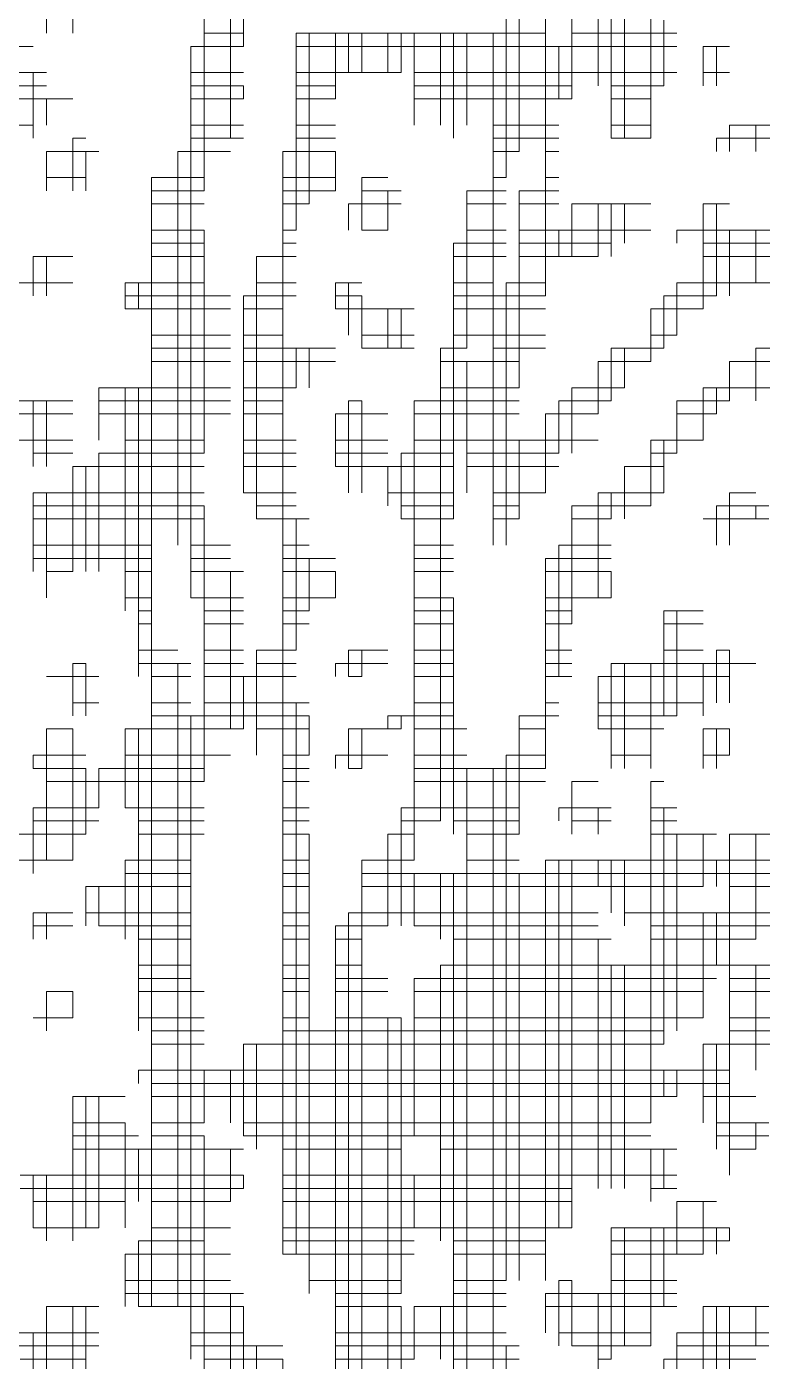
# Model space of a CAD drawing. Header units: millimetres. Extents: x 13268 to 164478, y 289082 to 363688.
# Drawn here: x 83671 to 84839, y 346912 to 349034 of the extents above; entities that cross this region are included whole.
import ezdxf

# ---------------------------------------------------------------- set-up
doc = ezdxf.new("R2010")
doc.units = ezdxf.units.MM

# ---------------------------------------------------------------- blocks, each defined once
blk = doc.blocks.new('A$C010A7659')
at = {"lineweight": 0}
for points in [[(2657.99, 1871.35), (2657.99, 1614.66)], [(2674.55, 1871.35), (2674.55, 1639.51)], [(2674.55, 1871.35), (2674.55, 1614.66)], [(2409.58, 1846.51), (2409.58, 1614.66)], [(2417.86, 1838.23), (2417.86, 1672.63)], [(2649.71, 1771.99), (2649.71, 1614.66)], [(2393.02, 1755.43), (2393.02, 1606.38)], [(2649.71, 1755.43), (2649.71, 1639.51)], [(2641.43, 1747.15), (2641.43, 1647.79)], [(2624.87, 1738.87), (2624.87, 1647.79)], [(2293.65, 1714.03), (2293.65, 1680.91)], [(2310.21, 1714.03), (2310.21, 1680.91)], [(2310.21, 1714.03), (2310.21, 1680.91)], [(2583.46, 1714.03), (2583.46, 1680.91)], [(2591.74, 1714.03), (2591.74, 1680.91)], [(2591.74, 1714.03), (2591.74, 1614.66)], [(2608.3, 1714.03), (2608.3, 1680.91)], [(2393.02, 1705.75), (2393.02, 1581.54)], [(2682.83, 1689.19), (2682.83, 1647.79)], [(2393.02, 1680.91), (2417.86, 1680.91)], [(2393.02, 1680.91), (2417.86, 1680.91)], [(2450.98, 1680.91), (2450.98, 1556.7)], [(2450.98, 1680.91), (2608.3, 1680.91)], [(2459.26, 1680.91), (2459.26, 1581.54)], [(2459.26, 1680.91), (2459.26, 1573.26)], [(2475.82, 1680.91), (2475.82, 1647.79)], [(2475.82, 1680.91), (2475.82, 1639.51)], [(2484.1, 1680.91), (2484.1, 1656.07)], [(2492.38, 1680.91), (2492.38, 1656.07)], [(2492.38, 1680.91), (2492.38, 1656.07)], [(2492.38, 1680.91), (2558.62, 1680.91)], [(2508.94, 1680.91), (2508.94, 1656.07)], [(2517.22, 1680.91), (2517.22, 1656.07)], [(2517.22, 1680.91), (2517.22, 1656.07)], [(2525.5, 1680.91), (2525.5, 1622.94)], [(2525.5, 1680.91), (2525.5, 1656.07)], [(2542.06, 1680.91), (2542.06, 1622.94)], [(2550.34, 1680.91), (2550.34, 1622.94)], [(2550.34, 1680.91), (2550.34, 1614.66)], [(2558.62, 1680.91), (2558.62, 1622.94)], [(2575.18, 1680.91), (2575.18, 1540.14)], [(2575.18, 1680.91), (2575.18, 1482.18)], [(2583.46, 1680.91), (2583.46, 1589.82)], [(2591.74, 1680.91), (2591.74, 1606.38)], [(2608.3, 1680.91), (2608.3, 1515.3)], [(2624.87, 1680.91), (2624.87, 1639.51)], [(2624.87, 1680.91), (2691.11, 1680.91)], [(2624.87, 1680.91), (2691.11, 1680.91)], [(2682.83, 1680.91), (2682.83, 1656.07)], [(2252.25, 1672.63), (2285.37, 1672.63)], [(2384.74, 1672.63), (2384.74, 1324.85)], [(2384.74, 1672.63), (2417.86, 1672.63)], [(2450.98, 1672.63), (2691.11, 1672.63)], [(2608.3, 1672.63), (2608.3, 1540.14)], [(2616.58, 1672.63), (2616.58, 1639.51)], [(2707.67, 1672.63), (2707.67, 1647.79)], [(2707.67, 1672.63), (2724.23, 1672.63)], [(2715.95, 1672.63), (2715.95, 1647.79)], [(2243.97, 1656.07), (2293.65, 1656.07)], [(2243.97, 1656.07), (2285.37, 1656.07)], [(2285.37, 1656.07), (2285.37, 1622.94)], [(2285.37, 1656.07), (2285.37, 1614.66)], [(2384.74, 1656.07), (2417.86, 1656.07)], [(2384.74, 1656.07), (2417.86, 1656.07)], [(2450.98, 1656.07), (2484.1, 1656.07)], [(2450.98, 1656.07), (2517.22, 1656.07)], [(2525.5, 1656.07), (2682.83, 1656.07)], [(2525.5, 1656.07), (2691.11, 1656.07)], [(2707.67, 1656.07), (2724.23, 1656.07)], [(2707.67, 1656.07), (2724.23, 1656.07)], [(2243.97, 1647.79), (2293.65, 1647.79)], [(2384.74, 1647.79), (2417.86, 1647.79)], [(2417.86, 1647.79), (2417.86, 1639.51)], [(2450.98, 1647.79), (2475.82, 1647.79)], [(2525.5, 1647.79), (2624.87, 1647.79)], [(2649.71, 1647.79), (2682.83, 1647.79)], [(2252.25, 1639.51), (2310.21, 1639.51)], [(2252.25, 1639.51), (2310.21, 1639.51)], [(2293.65, 1639.51), (2293.65, 1622.94)], [(2384.74, 1639.51), (2384.74, 1357.97)], [(2384.74, 1639.51), (2417.86, 1639.51)], [(2384.74, 1639.51), (2417.86, 1639.51)], [(2450.98, 1639.51), (2475.82, 1639.51)], [(2450.98, 1639.51), (2475.82, 1639.51)], [(2525.5, 1639.51), (2616.58, 1639.51)], [(2525.5, 1639.51), (2624.87, 1639.51)], [(2649.71, 1639.51), (2674.55, 1639.51)], [(2649.71, 1639.51), (2674.55, 1639.51)], [(2243.97, 1622.94), (2285.37, 1622.94)], [(2384.74, 1622.94), (2417.86, 1622.94)], [(2450.98, 1622.94), (2475.82, 1622.94)], [(2575.18, 1622.94), (2616.58, 1622.94)], [(2649.71, 1622.94), (2649.71, 1614.66)], [(2649.71, 1622.94), (2674.55, 1622.94)], [(2724.23, 1622.94), (2724.23, 1606.38)], [(2724.23, 1622.94), (2724.23, 1606.38)], [(2724.23, 1622.94), (2807.03, 1622.94)], [(2740.79, 1622.94), (2740.79, 1606.38)], [(2310.21, 1614.66), (2310.21, 1581.54)], [(2310.21, 1614.66), (2310.21, 1581.54)], [(2310.21, 1614.66), (2318.49, 1614.66)], [(2384.74, 1614.66), (2409.58, 1614.66)], [(2384.74, 1614.66), (2417.86, 1614.66)], [(2450.98, 1614.66), (2475.82, 1614.66)], [(2450.98, 1614.66), (2475.82, 1614.66)], [(2575.18, 1614.66), (2591.74, 1614.66)], [(2575.18, 1614.66), (2616.58, 1614.66)], [(2591.74, 1614.66), (2616.58, 1614.66)], [(2649.71, 1614.66), (2674.55, 1614.66)], [(2715.95, 1614.66), (2715.95, 1606.38)], [(2715.95, 1614.66), (2790.47, 1614.66)], [(2715.95, 1614.66), (2807.03, 1614.66)], [(2293.65, 1606.38), (2293.65, 1581.54)], [(2293.65, 1606.38), (2326.77, 1606.38)], [(2293.65, 1606.38), (2326.77, 1606.38)], [(2318.49, 1606.38), (2318.49, 1589.82)], [(2318.49, 1606.38), (2318.49, 1581.54)], [(2376.46, 1606.38), (2376.46, 1357.97)], [(2376.46, 1606.38), (2393.02, 1606.38)], [(2384.74, 1606.38), (2409.58, 1606.38)], [(2442.7, 1606.38), (2442.7, 1507.02)], [(2442.7, 1606.38), (2475.82, 1606.38)], [(2442.7, 1606.38), (2475.82, 1606.38)], [(2475.82, 1606.38), (2475.82, 1581.54)], [(2575.18, 1606.38), (2591.74, 1606.38)], [(2575.18, 1606.38), (2591.74, 1606.38)], [(2608.3, 1606.38), (2616.58, 1606.38)], [(2608.3, 1606.38), (2616.58, 1606.38)], [(2293.65, 1589.82), (2318.49, 1589.82)], [(2359.89, 1589.82), (2359.89, 1357.97)], [(2359.89, 1589.82), (2393.02, 1589.82)], [(2442.7, 1589.82), (2475.82, 1589.82)], [(2492.38, 1589.82), (2492.38, 1556.7)], [(2492.38, 1589.82), (2508.94, 1589.82)], [(2575.18, 1589.82), (2583.46, 1589.82)], [(2608.3, 1589.82), (2616.58, 1589.82)], [(2359.89, 1581.54), (2393.02, 1581.54)], [(2359.89, 1581.54), (2393.02, 1581.54)], [(2442.7, 1581.54), (2442.7, 1175.81)], [(2442.7, 1581.54), (2459.26, 1581.54)], [(2442.7, 1581.54), (2475.82, 1581.54)], [(2492.38, 1581.54), (2492.38, 1556.7)], [(2492.38, 1581.54), (2517.22, 1581.54)], [(2492.38, 1581.54), (2517.22, 1581.54)], [(2508.94, 1581.54), (2508.94, 1556.7)], [(2558.62, 1581.54), (2558.62, 1482.18)], [(2558.62, 1581.54), (2583.46, 1581.54)], [(2558.62, 1581.54), (2583.46, 1581.54)], [(2591.74, 1581.54), (2591.74, 1482.18)], [(2591.74, 1581.54), (2616.58, 1581.54)], [(2591.74, 1581.54), (2616.58, 1581.54)], [(2359.89, 1573.26), (2393.02, 1573.26)], [(2442.7, 1573.26), (2459.26, 1573.26)], [(2484.1, 1573.26), (2484.1, 1556.7)], [(2484.1, 1573.26), (2517.22, 1573.26)], [(2558.62, 1573.26), (2583.46, 1573.26)], [(2591.74, 1573.26), (2591.74, 1457.34)], [(2591.74, 1573.26), (2616.58, 1573.26)], [(2624.87, 1573.26), (2624.87, 1540.14)], [(2624.87, 1573.26), (2624.87, 1540.14)], [(2624.87, 1573.26), (2674.55, 1573.26)], [(2641.43, 1573.26), (2641.43, 1540.14)], [(2649.71, 1573.26), (2649.71, 1548.42)], [(2649.71, 1573.26), (2649.71, 1540.14)], [(2657.99, 1573.26), (2657.99, 1548.42)], [(2707.67, 1573.26), (2707.67, 1507.02)], [(2707.67, 1573.26), (2707.67, 1507.02)], [(2707.67, 1573.26), (2724.23, 1573.26)], [(2715.95, 1573.26), (2715.95, 1515.3)], [(2359.89, 1556.7), (2393.02, 1556.7)], [(2359.89, 1556.7), (2393.02, 1556.7)], [(2393.02, 1556.7), (2393.02, 1415.94)], [(2442.7, 1556.7), (2450.98, 1556.7)], [(2442.7, 1556.7), (2450.98, 1556.7)], [(2492.38, 1556.7), (2508.94, 1556.7)], [(2558.62, 1556.7), (2583.46, 1556.7)], [(2558.62, 1556.7), (2583.46, 1556.7)], [(2591.74, 1556.7), (2674.55, 1556.7)], [(2591.74, 1556.7), (2674.55, 1556.7)], [(2616.58, 1556.7), (2616.58, 1540.14)], [(2691.11, 1556.7), (2691.11, 1548.42)], [(2691.11, 1556.7), (2757.35, 1556.7)], [(2707.67, 1556.7), (2724.23, 1556.7)], [(2724.23, 1556.7), (2724.23, 1523.58)], [(2724.23, 1556.7), (2724.23, 1515.3)], [(2740.79, 1556.7), (2740.79, 1523.58)], [(2740.79, 1556.7), (2757.35, 1556.7)], [(2359.89, 1548.42), (2393.02, 1548.42)], [(2442.7, 1548.42), (2450.98, 1548.42)], [(2550.34, 1548.42), (2550.34, 1415.94)], [(2550.34, 1548.42), (2583.46, 1548.42)], [(2591.74, 1548.42), (2649.71, 1548.42)], [(2707.67, 1548.42), (2757.35, 1548.42)], [(2285.37, 1540.14), (2285.37, 1515.3)], [(2285.37, 1540.14), (2285.37, 1515.3)], [(2285.37, 1540.14), (2310.21, 1540.14)], [(2293.65, 1540.14), (2293.65, 1515.3)], [(2359.89, 1540.14), (2359.89, 1482.18)], [(2359.89, 1540.14), (2393.02, 1540.14)], [(2359.89, 1540.14), (2393.02, 1540.14)], [(2426.14, 1540.14), (2426.14, 1374.53)], [(2426.14, 1540.14), (2450.98, 1540.14)], [(2442.7, 1540.14), (2450.98, 1540.14)], [(2550.34, 1540.14), (2575.18, 1540.14)], [(2550.34, 1540.14), (2583.46, 1540.14)], [(2591.74, 1540.14), (2608.3, 1540.14)], [(2591.74, 1540.14), (2641.43, 1540.14)], [(2707.67, 1540.14), (2757.35, 1540.14)], [(2707.67, 1540.14), (2757.35, 1540.14)], [(2227.41, 1523.58), (2310.21, 1523.58)], [(2227.41, 1523.58), (2310.21, 1523.58)], [(2343.33, 1523.58), (2343.33, 1507.02)], [(2343.33, 1523.58), (2393.02, 1523.58)], [(2343.33, 1515.3), (2343.33, 1507.02)], [(2343.33, 1515.3), (2409.58, 1515.3)], [(2351.61, 1523.58), (2351.61, 1507.02)], [(2359.89, 1523.58), (2393.02, 1523.58)], [(2393.02, 1515.3), (2393.02, 1424.22)], [(2417.86, 1515.3), (2417.86, 1391.1)], [(2417.86, 1515.3), (2450.98, 1515.3)], [(2426.14, 1523.58), (2450.98, 1523.58)], [(2426.14, 1523.58), (2450.98, 1523.58)], [(2475.82, 1523.58), (2475.82, 1507.02)], [(2475.82, 1523.58), (2475.82, 1507.02)], [(2475.82, 1523.58), (2492.38, 1523.58)], [(2475.82, 1523.58), (2492.38, 1523.58)], [(2475.82, 1515.3), (2492.38, 1515.3)], [(2484.1, 1523.58), (2484.1, 1490.46)], [(2492.38, 1515.3), (2492.38, 1490.46)], [(2550.34, 1523.58), (2575.18, 1523.58)], [(2550.34, 1523.58), (2575.18, 1523.58)], [(2550.34, 1515.3), (2608.3, 1515.3)], [(2575.18, 1515.3), (2575.18, 1357.97)], [(2583.46, 1523.58), (2583.46, 1357.97)], [(2583.46, 1523.58), (2608.3, 1523.58)], [(2583.46, 1523.58), (2608.3, 1523.58)], [(2682.83, 1515.3), (2682.83, 1482.18)], [(2682.83, 1515.3), (2715.95, 1515.3)], [(2691.11, 1523.58), (2691.11, 1490.46)], [(2691.11, 1523.58), (2724.23, 1523.58)], [(2707.67, 1523.58), (2757.35, 1523.58)], [(2343.33, 1507.02), (2409.58, 1507.02)], [(2359.89, 1507.02), (2409.58, 1507.02)], [(2417.86, 1507.02), (2442.7, 1507.02)], [(2417.86, 1507.02), (2442.7, 1507.02)], [(2475.82, 1507.02), (2517.22, 1507.02)], [(2484.1, 1507.02), (2525.5, 1507.02)], [(2492.38, 1507.02), (2492.38, 1482.18)], [(2508.94, 1507.02), (2508.94, 1482.18)], [(2517.22, 1507.02), (2517.22, 1482.18)], [(2517.22, 1507.02), (2517.22, 1482.18)], [(2550.34, 1507.02), (2550.34, 1374.53)], [(2550.34, 1507.02), (2608.3, 1507.02)], [(2550.34, 1507.02), (2608.3, 1507.02)], [(2674.55, 1507.02), (2674.55, 1473.9)], [(2674.55, 1507.02), (2707.67, 1507.02)], [(2682.83, 1507.02), (2682.83, 1482.18)], [(2682.83, 1507.02), (2707.67, 1507.02)], [(2359.89, 1490.46), (2409.58, 1490.46)], [(2417.86, 1490.46), (2442.7, 1490.46)], [(2492.38, 1490.46), (2525.5, 1490.46)], [(2550.34, 1490.46), (2608.3, 1490.46)], [(2674.55, 1490.46), (2674.55, 1473.9)], [(2674.55, 1490.46), (2691.11, 1490.46)], [(2359.89, 1482.18), (2409.58, 1482.18)], [(2359.89, 1482.18), (2409.58, 1482.18)], [(2417.86, 1482.18), (2475.82, 1482.18)], [(2417.86, 1482.18), (2442.7, 1482.18)], [(2442.7, 1482.18), (2442.7, 1449.06)], [(2450.98, 1482.18), (2450.98, 1457.34)], [(2459.26, 1482.18), (2459.26, 1457.34)], [(2459.26, 1482.18), (2459.26, 1457.34)], [(2492.38, 1482.18), (2525.5, 1482.18)], [(2542.06, 1482.18), (2542.06, 1184.09)], [(2542.06, 1482.18), (2558.62, 1482.18)], [(2550.34, 1482.18), (2558.62, 1482.18)], [(2575.18, 1482.18), (2591.74, 1482.18)], [(2575.18, 1482.18), (2608.3, 1482.18)], [(2649.71, 1482.18), (2649.71, 1449.06)], [(2649.71, 1482.18), (2682.83, 1482.18)], [(2657.99, 1482.18), (2657.99, 1457.34)], [(2657.99, 1482.18), (2682.83, 1482.18)], [(2740.79, 1482.18), (2740.79, 1449.06)], [(2740.79, 1482.18), (2823.59, 1482.18)], [(2359.89, 1473.9), (2359.89, 952.24)], [(2359.89, 1473.9), (2409.58, 1473.9)], [(2359.89, 1473.9), (2409.58, 1473.9)], [(2417.86, 1473.9), (2475.82, 1473.9)], [(2417.86, 1473.9), (2475.82, 1473.9)], [(2542.06, 1473.9), (2591.74, 1473.9)], [(2542.06, 1473.9), (2591.74, 1473.9)], [(2558.62, 1473.9), (2558.62, 1391.1)], [(2575.18, 1473.9), (2575.18, 1382.82)], [(2641.43, 1473.9), (2641.43, 1440.78)], [(2641.43, 1473.9), (2674.55, 1473.9)], [(2649.71, 1473.9), (2649.71, 1449.06)], [(2649.71, 1473.9), (2674.55, 1473.9)], [(2724.23, 1473.9), (2724.23, 1449.06)], [(2724.23, 1473.9), (2724.23, 1449.06)], [(2724.23, 1473.9), (2947.8, 1473.9)], [(2724.23, 1473.9), (2873.28, 1473.9)], [(2326.77, 1457.34), (2326.77, 1424.22)], [(2326.77, 1457.34), (2409.58, 1457.34)], [(2343.33, 1457.34), (2343.33, 1316.57)], [(2343.33, 1457.34), (2343.33, 1424.22)], [(2351.61, 1457.34), (2351.61, 1275.17)], [(2417.86, 1457.34), (2450.98, 1457.34)], [(2542.06, 1457.34), (2591.74, 1457.34)], [(2624.87, 1457.34), (2624.87, 1424.22)], [(2624.87, 1457.34), (2657.99, 1457.34)], [(2707.67, 1457.34), (2707.67, 1424.22)], [(2707.67, 1457.34), (2956.08, 1457.34)], [(2715.95, 1457.34), (2715.95, 1440.78)], [(2252.25, 1449.06), (2310.21, 1449.06)], [(2277.09, 1449.06), (2310.21, 1449.06)], [(2285.37, 1449.06), (2285.37, 1407.66)], [(2285.37, 1449.06), (2285.37, 1407.66)], [(2293.65, 1449.06), (2293.65, 1407.66)], [(2326.77, 1449.06), (2409.58, 1449.06)], [(2326.77, 1449.06), (2409.58, 1449.06)], [(2417.86, 1449.06), (2442.7, 1449.06)], [(2417.86, 1449.06), (2442.7, 1449.06)], [(2484.1, 1449.06), (2484.1, 1391.1)], [(2484.1, 1449.06), (2492.38, 1449.06)], [(2492.38, 1449.06), (2492.38, 1391.1)], [(2525.5, 1449.06), (2525.5, 1175.81)], [(2525.5, 1449.06), (2591.74, 1449.06)], [(2525.5, 1449.06), (2591.74, 1449.06)], [(2616.58, 1449.06), (2616.58, 1415.94)], [(2616.58, 1449.06), (2649.71, 1449.06)], [(2624.87, 1449.06), (2624.87, 1415.94)], [(2624.87, 1449.06), (2649.71, 1449.06)], [(2691.11, 1449.06), (2691.11, 1415.94)], [(2691.11, 1449.06), (2724.23, 1449.06)], [(2707.67, 1449.06), (2707.67, 1424.22)], [(2707.67, 1449.06), (2724.23, 1449.06)], [(2219.13, 1440.78), (2310.21, 1440.78)], [(2326.77, 1440.78), (2409.58, 1440.78)], [(2417.86, 1440.78), (2442.7, 1440.78)], [(2475.82, 1440.78), (2475.82, 1407.66)], [(2475.82, 1440.78), (2508.94, 1440.78)], [(2492.38, 1440.78), (2492.38, 1391.1)], [(2525.5, 1440.78), (2591.74, 1440.78)], [(2608.3, 1440.78), (2608.3, 1407.66)], [(2608.3, 1440.78), (2641.43, 1440.78)], [(2691.11, 1440.78), (2715.95, 1440.78)], [(2243.97, 1424.22), (2310.21, 1424.22)], [(2243.97, 1424.22), (2310.21, 1424.22)], [(2343.33, 1424.22), (2393.02, 1424.22)], [(2343.33, 1424.22), (2393.02, 1424.22)], [(2417.86, 1424.22), (2450.98, 1424.22)], [(2417.86, 1424.22), (2442.7, 1424.22)], [(2442.7, 1424.22), (2442.7, 910.84)], [(2475.82, 1424.22), (2508.94, 1424.22)], [(2475.82, 1424.22), (2508.94, 1424.22)], [(2525.5, 1424.22), (2525.5, 1324.85)], [(2525.5, 1424.22), (2624.87, 1424.22)], [(2525.5, 1424.22), (2641.43, 1424.22)], [(2591.74, 1424.22), (2591.74, 1391.1)], [(2591.74, 1424.22), (2591.74, 1374.53)], [(2608.3, 1424.22), (2608.3, 1391.1)], [(2674.55, 1424.22), (2674.55, 1391.1)], [(2674.55, 1424.22), (2707.67, 1424.22)], [(2682.83, 1424.22), (2682.83, 1407.66)], [(2682.83, 1424.22), (2682.83, 1391.1)], [(2682.83, 1424.22), (2707.67, 1424.22)], [(2285.37, 1415.94), (2310.21, 1415.94)], [(2326.77, 1415.94), (2326.77, 1341.41)], [(2326.77, 1415.94), (2393.02, 1415.94)], [(2343.33, 1415.94), (2343.33, 1349.69)], [(2417.86, 1415.94), (2450.98, 1415.94)], [(2475.82, 1415.94), (2508.94, 1415.94)], [(2517.22, 1415.94), (2517.22, 1374.53)], [(2517.22, 1415.94), (2517.22, 1374.53)], [(2517.22, 1415.94), (2550.34, 1415.94)], [(2558.62, 1415.94), (2616.58, 1415.94)], [(2674.55, 1415.94), (2674.55, 1382.82)], [(2674.55, 1415.94), (2691.11, 1415.94)], [(2310.21, 1407.66), (2310.21, 1349.69)], [(2310.21, 1407.66), (2310.21, 1341.41)], [(2310.21, 1407.66), (2393.02, 1407.66)], [(2318.49, 1407.66), (2318.49, 1341.41)], [(2318.49, 1407.66), (2318.49, 1341.41)], [(2318.49, 1407.66), (2393.02, 1407.66)], [(2417.86, 1407.66), (2450.98, 1407.66)], [(2417.86, 1407.66), (2450.98, 1407.66)], [(2475.82, 1407.66), (2550.34, 1407.66)], [(2484.1, 1407.66), (2550.34, 1407.66)], [(2508.94, 1407.66), (2508.94, 1382.82)], [(2558.62, 1407.66), (2608.3, 1407.66)], [(2558.62, 1407.66), (2616.58, 1407.66)], [(2657.99, 1407.66), (2657.99, 1374.53)], [(2657.99, 1407.66), (2682.83, 1407.66)], [(2674.55, 1407.66), (2682.83, 1407.66)], [(2285.37, 1391.1), (2285.37, 1341.41)], [(2285.37, 1391.1), (2393.02, 1391.1)], [(2293.65, 1391.1), (2293.65, 1324.85)], [(2293.65, 1391.1), (2393.02, 1391.1)], [(2417.86, 1391.1), (2450.98, 1391.1)], [(2426.14, 1391.1), (2450.98, 1391.1)], [(2508.94, 1391.1), (2550.34, 1391.1)], [(2508.94, 1391.1), (2550.34, 1391.1)], [(2575.18, 1391.1), (2591.74, 1391.1)], [(2575.18, 1391.1), (2608.3, 1391.1)], [(2641.43, 1391.1), (2641.43, 1324.85)], [(2641.43, 1391.1), (2674.55, 1391.1)], [(2649.71, 1391.1), (2649.71, 1374.53)], [(2649.71, 1391.1), (2649.71, 1374.53)], [(2649.71, 1391.1), (2682.83, 1391.1)], [(2724.23, 1391.1), (2724.23, 1357.97)], [(2724.23, 1391.1), (2740.79, 1391.1)], [(2285.37, 1382.82), (2285.37, 1357.97)], [(2285.37, 1382.82), (2393.02, 1382.82)], [(2393.02, 1382.82), (2393.02, 1208.93)], [(2426.14, 1382.82), (2450.98, 1382.82)], [(2517.22, 1382.82), (2550.34, 1382.82)], [(2575.18, 1382.82), (2591.74, 1382.82)], [(2624.87, 1382.82), (2624.87, 1316.57)], [(2624.87, 1382.82), (2674.55, 1382.82)], [(2715.95, 1382.82), (2715.95, 1357.97)], [(2715.95, 1382.82), (2749.07, 1382.82)], [(2724.23, 1382.82), (2724.23, 1357.97)], [(2740.79, 1382.82), (2740.79, 1374.53)], [(2285.37, 1374.53), (2393.02, 1374.53)], [(2285.37, 1374.53), (2393.02, 1374.53)], [(2426.14, 1374.53), (2450.98, 1374.53)], [(2442.7, 1374.53), (2459.26, 1374.53)], [(2450.98, 1374.53), (2450.98, 1291.73)], [(2517.22, 1374.53), (2550.34, 1374.53)], [(2525.5, 1374.53), (2550.34, 1374.53)], [(2575.18, 1374.53), (2591.74, 1374.53)], [(2575.18, 1374.53), (2591.74, 1374.53)], [(2624.87, 1374.53), (2624.87, 1308.29)], [(2624.87, 1374.53), (2649.71, 1374.53)], [(2624.87, 1374.53), (2649.71, 1374.53)], [(2707.67, 1374.53), (2749.07, 1374.53)], [(2715.95, 1374.53), (2740.79, 1374.53)], [(2285.37, 1357.97), (2359.89, 1357.97)], [(2384.74, 1357.97), (2409.58, 1357.97)], [(2393.02, 1357.97), (2393.02, 1217.21)], [(2442.7, 1357.97), (2459.26, 1357.97)], [(2525.5, 1357.97), (2550.34, 1357.97)], [(2616.58, 1357.97), (2616.58, 1275.17)], [(2616.58, 1357.97), (2649.71, 1357.97)], [(2285.37, 1349.69), (2310.21, 1349.69)], [(2285.37, 1349.69), (2359.89, 1349.69)], [(2318.49, 1349.69), (2343.33, 1349.69)], [(2343.33, 1349.69), (2359.89, 1349.69)], [(2384.74, 1349.69), (2409.58, 1349.69)], [(2384.74, 1349.69), (2409.58, 1349.69)], [(2442.7, 1349.69), (2475.82, 1349.69)], [(2442.7, 1349.69), (2459.26, 1349.69)], [(2459.26, 1349.69), (2459.26, 1316.57)], [(2459.26, 1349.69), (2459.26, 1316.57)], [(2525.5, 1349.69), (2550.34, 1349.69)], [(2525.5, 1349.69), (2550.34, 1349.69)], [(2608.3, 1349.69), (2608.3, 1242.05)], [(2608.3, 1349.69), (2649.71, 1349.69)], [(2616.58, 1349.69), (2649.71, 1349.69)], [(2293.65, 1341.41), (2310.21, 1341.41)], [(2343.33, 1341.41), (2359.89, 1341.41)], [(2384.74, 1341.41), (2417.86, 1341.41)], [(2409.58, 1341.41), (2409.58, 1242.05)], [(2442.7, 1341.41), (2475.82, 1341.41)], [(2475.82, 1341.41), (2475.82, 1324.85)], [(2525.5, 1341.41), (2550.34, 1341.41)], [(2608.3, 1341.41), (2649.71, 1341.41)], [(2649.71, 1341.41), (2649.71, 1324.85)], [(2343.33, 1324.85), (2359.89, 1324.85)], [(2343.33, 1324.85), (2359.89, 1324.85)], [(2384.74, 1324.85), (2417.86, 1324.85)], [(2393.02, 1324.85), (2417.86, 1324.85)], [(2442.7, 1324.85), (2475.82, 1324.85)], [(2442.7, 1324.85), (2475.82, 1324.85)], [(2525.5, 1324.85), (2550.34, 1324.85)], [(2525.5, 1324.85), (2550.34, 1324.85)], [(2550.34, 1324.85), (2550.34, 1192.37)], [(2608.3, 1324.85), (2641.43, 1324.85)], [(2608.3, 1324.85), (2649.71, 1324.85)], [(2351.61, 1316.57), (2359.89, 1316.57)], [(2351.61, 1316.57), (2359.89, 1316.57)], [(2393.02, 1316.57), (2417.86, 1316.57)], [(2393.02, 1316.57), (2417.86, 1316.57)], [(2442.7, 1316.57), (2459.26, 1316.57)], [(2442.7, 1316.57), (2459.26, 1316.57)], [(2525.5, 1316.57), (2550.34, 1316.57)], [(2525.5, 1316.57), (2550.34, 1316.57)], [(2608.3, 1316.57), (2624.87, 1316.57)], [(2608.3, 1316.57), (2624.87, 1316.57)], [(2682.83, 1316.57), (2682.83, 1250.33)], [(2682.83, 1316.57), (2707.67, 1316.57)], [(2691.11, 1316.57), (2691.11, 1250.33)], [(2351.61, 1308.29), (2359.89, 1308.29)], [(2393.02, 1308.29), (2417.86, 1308.29)], [(2442.7, 1308.29), (2459.26, 1308.29)], [(2525.5, 1308.29), (2550.34, 1308.29)], [(2608.3, 1308.29), (2624.87, 1308.29)], [(2682.83, 1308.29), (2682.83, 1250.33)], [(2682.83, 1308.29), (2707.67, 1308.29)], [(2351.61, 1291.73), (2376.46, 1291.73)], [(2351.61, 1291.73), (2376.46, 1291.73)], [(2359.89, 1291.73), (2359.89, 877.72)], [(2393.02, 1291.73), (2417.86, 1291.73)], [(2393.02, 1291.73), (2417.86, 1291.73)], [(2426.14, 1291.73), (2426.14, 1225.49)], [(2426.14, 1291.73), (2450.98, 1291.73)], [(2442.7, 1291.73), (2450.98, 1291.73)], [(2484.1, 1291.73), (2484.1, 1275.17)], [(2484.1, 1291.73), (2508.94, 1291.73)], [(2492.38, 1291.73), (2492.38, 1275.17)], [(2492.38, 1291.73), (2492.38, 1275.17)], [(2525.5, 1291.73), (2550.34, 1291.73)], [(2525.5, 1291.73), (2550.34, 1291.73)], [(2608.3, 1291.73), (2624.87, 1291.73)], [(2608.3, 1291.73), (2624.87, 1291.73)], [(2682.83, 1291.73), (2707.67, 1291.73)], [(2682.83, 1291.73), (2707.67, 1291.73)], [(2715.95, 1291.73), (2715.95, 1258.61)], [(2715.95, 1291.73), (2724.23, 1291.73)], [(2724.23, 1291.73), (2724.23, 1258.61)], [(2310.21, 1283.45), (2310.21, 1250.33)], [(2310.21, 1283.45), (2310.21, 1250.33)], [(2310.21, 1283.45), (2318.49, 1283.45)], [(2318.49, 1283.45), (2318.49, 1250.33)], [(2351.61, 1283.45), (2384.74, 1283.45)], [(2376.46, 1283.45), (2376.46, 877.72)], [(2393.02, 1283.45), (2417.86, 1283.45)], [(2426.14, 1283.45), (2450.98, 1283.45)], [(2475.82, 1283.45), (2475.82, 1275.17)], [(2475.82, 1283.45), (2508.94, 1283.45)], [(2525.5, 1283.45), (2550.34, 1283.45)], [(2608.3, 1283.45), (2608.3, 1217.21)], [(2608.3, 1283.45), (2624.87, 1283.45)], [(2649.71, 1283.45), (2649.71, 1217.21)], [(2649.71, 1283.45), (2649.71, 1225.49)], [(2649.71, 1283.45), (2740.79, 1283.45)], [(2657.99, 1283.45), (2657.99, 1217.21)], [(2674.55, 1283.45), (2674.55, 1242.05)], [(2674.55, 1283.45), (2674.55, 1217.21)], [(2707.67, 1283.45), (2707.67, 1258.61)], [(2707.67, 1283.45), (2707.67, 1250.33)], [(2724.23, 1283.45), (2724.23, 1275.17)], [(2293.65, 1275.17), (2326.77, 1275.17)], [(2310.21, 1275.17), (2326.77, 1275.17)], [(2318.49, 1275.17), (2318.49, 1250.33)], [(2359.89, 1275.17), (2384.74, 1275.17)], [(2359.89, 1275.17), (2384.74, 1275.17)], [(2393.02, 1275.17), (2450.98, 1275.17)], [(2393.02, 1275.17), (2417.86, 1275.17)], [(2417.86, 1275.17), (2417.86, 1242.05)], [(2417.86, 1275.17), (2417.86, 1250.33)], [(2417.86, 1275.17), (2450.98, 1275.17)], [(2484.1, 1275.17), (2492.38, 1275.17)], [(2525.5, 1275.17), (2550.34, 1275.17)], [(2525.5, 1275.17), (2550.34, 1275.17)], [(2608.3, 1275.17), (2616.58, 1275.17)], [(2608.3, 1275.17), (2624.87, 1275.17)], [(2641.43, 1275.17), (2641.43, 1242.05)], [(2641.43, 1275.17), (2724.23, 1275.17)], [(2649.71, 1275.17), (2724.23, 1275.17)], [(2310.21, 1258.61), (2326.77, 1258.61)], [(2359.89, 1258.61), (2384.74, 1258.61)], [(2393.02, 1258.61), (2459.26, 1258.61)], [(2450.98, 1258.61), (2450.98, 910.84)], [(2525.5, 1258.61), (2525.5, 1242.05)], [(2525.5, 1258.61), (2550.34, 1258.61)], [(2608.3, 1258.61), (2616.58, 1258.61)], [(2641.43, 1258.61), (2707.67, 1258.61)], [(2359.89, 1250.33), (2384.74, 1250.33)], [(2359.89, 1250.33), (2384.74, 1250.33)], [(2384.74, 1250.33), (2384.74, 1175.81)], [(2384.74, 1250.33), (2417.86, 1250.33)], [(2393.02, 1250.33), (2417.86, 1250.33)], [(2417.86, 1250.33), (2459.26, 1250.33)], [(2417.86, 1250.33), (2459.26, 1250.33)], [(2459.26, 1250.33), (2459.26, 1225.49)], [(2508.94, 1250.33), (2508.94, 1242.05)], [(2508.94, 1250.33), (2550.34, 1250.33)], [(2517.22, 1250.33), (2517.22, 1242.05)], [(2517.22, 1250.33), (2517.22, 1242.05)], [(2517.22, 1250.33), (2550.34, 1250.33)], [(2591.74, 1250.33), (2591.74, 1192.37)], [(2591.74, 1250.33), (2591.74, 1175.81)], [(2591.74, 1250.33), (2616.58, 1250.33)], [(2591.74, 1250.33), (2616.58, 1250.33)], [(2641.43, 1250.33), (2682.83, 1250.33)], [(2641.43, 1250.33), (2691.11, 1250.33)], [(2293.65, 1242.05), (2293.65, 1159.25)], [(2293.65, 1242.05), (2310.21, 1242.05)], [(2310.21, 1242.05), (2310.21, 1159.25)], [(2343.33, 1242.05), (2343.33, 1192.37)], [(2343.33, 1242.05), (2409.58, 1242.05)], [(2351.61, 1242.05), (2351.61, 1051.6)], [(2351.61, 1242.05), (2384.74, 1242.05)], [(2384.74, 1242.05), (2384.74, 877.72)], [(2384.74, 1242.05), (2417.86, 1242.05)], [(2426.14, 1242.05), (2459.26, 1242.05)], [(2426.14, 1242.05), (2459.26, 1242.05)], [(2484.1, 1242.05), (2484.1, 1217.21)], [(2484.1, 1242.05), (2508.94, 1242.05)], [(2492.38, 1242.05), (2492.38, 1217.21)], [(2492.38, 1242.05), (2492.38, 1217.21)], [(2508.94, 1242.05), (2517.22, 1242.05)], [(2525.5, 1242.05), (2558.62, 1242.05)], [(2525.5, 1242.05), (2550.34, 1242.05)], [(2550.34, 1242.05), (2550.34, 1175.81)], [(2591.74, 1242.05), (2608.3, 1242.05)], [(2591.74, 1242.05), (2608.3, 1242.05)], [(2641.43, 1242.05), (2682.83, 1242.05)], [(2649.71, 1242.05), (2674.55, 1242.05)], [(2707.67, 1242.05), (2707.67, 1217.21)], [(2707.67, 1242.05), (2707.67, 1217.21)], [(2707.67, 1242.05), (2724.23, 1242.05)], [(2715.95, 1242.05), (2715.95, 1217.21)], [(2715.95, 1242.05), (2724.23, 1242.05)], [(2724.23, 1242.05), (2724.23, 1225.49)], [(2285.37, 1225.49), (2285.37, 1217.21)], [(2285.37, 1225.49), (2318.49, 1225.49)], [(2310.21, 1225.49), (2310.21, 1175.81)], [(2343.33, 1225.49), (2343.33, 1192.37)], [(2343.33, 1225.49), (2409.58, 1225.49)], [(2442.7, 1225.49), (2459.26, 1225.49)], [(2475.82, 1225.49), (2475.82, 1217.21)], [(2475.82, 1225.49), (2508.94, 1225.49)], [(2525.5, 1225.49), (2558.62, 1225.49)], [(2583.46, 1225.49), (2583.46, 894.28)], [(2583.46, 1225.49), (2608.3, 1225.49)], [(2649.71, 1225.49), (2674.55, 1225.49)], [(2707.67, 1225.49), (2724.23, 1225.49)], [(2285.37, 1217.21), (2318.49, 1217.21)], [(2293.65, 1217.21), (2318.49, 1217.21)], [(2318.49, 1217.21), (2318.49, 1175.81)], [(2326.77, 1217.21), (2326.77, 1192.37)], [(2326.77, 1217.21), (2393.02, 1217.21)], [(2326.77, 1217.21), (2393.02, 1217.21)], [(2442.7, 1217.21), (2459.26, 1217.21)], [(2442.7, 1217.21), (2459.26, 1217.21)], [(2484.1, 1217.21), (2492.38, 1217.21)], [(2525.5, 1217.21), (2525.5, 1159.25)], [(2525.5, 1217.21), (2608.3, 1217.21)], [(2525.5, 1217.21), (2608.3, 1217.21)], [(2558.62, 1217.21), (2558.62, 828.03)], [(2575.18, 1217.21), (2575.18, 886)], [(2575.18, 1217.21), (2575.18, 828.03)], [(2293.65, 1208.93), (2393.02, 1208.93)], [(2318.49, 1208.93), (2318.49, 1175.81)], [(2442.7, 1208.93), (2459.26, 1208.93)], [(2525.5, 1208.93), (2608.3, 1208.93)], [(2624.87, 1208.93), (2624.87, 1175.81)], [(2624.87, 1208.93), (2624.87, 1175.81)], [(2624.87, 1208.93), (2641.43, 1208.93)], [(2674.55, 1208.93), (2674.55, 993.64)], [(2674.55, 1208.93), (2682.83, 1208.93)], [(2285.37, 1192.37), (2285.37, 1150.97)], [(2285.37, 1192.37), (2326.77, 1192.37)], [(2293.65, 1192.37), (2326.77, 1192.37)], [(2343.33, 1192.37), (2393.02, 1192.37)], [(2351.61, 1192.37), (2393.02, 1192.37)], [(2442.7, 1192.37), (2459.26, 1192.37)], [(2442.7, 1192.37), (2459.26, 1192.37)], [(2517.22, 1192.37), (2517.22, 1117.84)], [(2517.22, 1192.37), (2550.34, 1192.37)], [(2517.22, 1192.37), (2591.74, 1192.37)], [(2550.34, 1192.37), (2591.74, 1192.37)], [(2616.58, 1192.37), (2616.58, 1184.09)], [(2616.58, 1192.37), (2649.71, 1192.37)], [(2616.58, 1192.37), (2649.71, 1192.37)], [(2641.43, 1192.37), (2641.43, 1175.81)], [(2674.55, 1192.37), (2674.55, 1175.81)], [(2674.55, 1192.37), (2691.11, 1192.37)], [(2674.55, 1192.37), (2691.11, 1192.37)], [(2682.83, 1192.37), (2682.83, 1051.6)], [(2682.83, 1192.37), (2682.83, 1043.32)], [(2285.37, 1184.09), (2285.37, 1150.97)], [(2285.37, 1184.09), (2326.77, 1184.09)], [(2351.61, 1184.09), (2393.02, 1184.09)], [(2442.7, 1184.09), (2459.26, 1184.09)], [(2517.22, 1184.09), (2517.22, 1117.84)], [(2517.22, 1184.09), (2542.06, 1184.09)], [(2550.34, 1184.09), (2591.74, 1184.09)], [(2624.87, 1184.09), (2649.71, 1184.09)], [(2674.55, 1184.09), (2691.11, 1184.09)], [(2243.97, 1175.81), (2310.21, 1175.81)], [(2252.25, 1175.81), (2318.49, 1175.81)], [(2351.61, 1175.81), (2384.74, 1175.81)], [(2351.61, 1175.81), (2393.02, 1175.81)], [(2442.7, 1175.81), (2459.26, 1175.81)], [(2442.7, 1175.81), (2459.26, 1175.81)], [(2459.26, 1175.81), (2459.26, 894.28)], [(2508.94, 1175.81), (2508.94, 1117.84)], [(2508.94, 1175.81), (2525.5, 1175.81)], [(2517.22, 1175.81), (2525.5, 1175.81)], [(2558.62, 1175.81), (2591.74, 1175.81)], [(2558.62, 1175.81), (2591.74, 1175.81)], [(2674.55, 1175.81), (2715.95, 1175.81)], [(2674.55, 1175.81), (2707.67, 1175.81)], [(2691.11, 1175.81), (2691.11, 1051.6)], [(2707.67, 1175.81), (2707.67, 1142.69)], [(2707.67, 1175.81), (2707.67, 1142.69)], [(2724.23, 1175.81), (2724.23, 1093)], [(2724.23, 1175.81), (2840.15, 1175.81)], [(2740.79, 1175.81), (2740.79, 1109.56)], [(2227.41, 1159.25), (2310.21, 1159.25)], [(2285.37, 1159.25), (2293.65, 1159.25)], [(2343.33, 1159.25), (2343.33, 1109.56)], [(2343.33, 1159.25), (2384.74, 1159.25)], [(2351.61, 1159.25), (2384.74, 1159.25)], [(2442.7, 1159.25), (2459.26, 1159.25)], [(2442.7, 1159.25), (2459.26, 1159.25)], [(2492.38, 1159.25), (2492.38, 1109.56)], [(2492.38, 1159.25), (2525.5, 1159.25)], [(2508.94, 1159.25), (2525.5, 1159.25)], [(2558.62, 1159.25), (2591.74, 1159.25)], [(2558.62, 1159.25), (2591.74, 1159.25)], [(2608.3, 1159.25), (2608.3, 919.12)], [(2608.3, 1159.25), (2848.43, 1159.25)], [(2616.58, 1159.25), (2616.58, 927.4)], [(2624.87, 1159.25), (2624.87, 960.52)], [(2624.87, 1159.25), (2624.87, 927.4)], [(2624.87, 1159.25), (2641.43, 1159.25)], [(2641.43, 1159.25), (2641.43, 1142.69)], [(2649.71, 1159.25), (2649.71, 1126.13)], [(2649.71, 1159.25), (2649.71, 1142.69)], [(2649.71, 1159.25), (2840.15, 1159.25)], [(2657.99, 1159.25), (2657.99, 1117.84)], [(2674.55, 1159.25), (2674.55, 993.64)], [(2715.95, 1159.25), (2715.95, 1142.69)], [(2724.23, 1159.25), (2724.23, 1093)], [(2343.33, 1150.97), (2343.33, 1109.56)], [(2343.33, 1150.97), (2384.74, 1150.97)], [(2442.7, 1150.97), (2459.26, 1150.97)], [(2492.38, 1150.97), (2848.43, 1150.97)], [(2525.5, 1150.97), (2525.5, 1117.84)], [(2525.5, 1150.97), (2525.5, 1117.84)], [(2542.06, 1150.97), (2542.06, 1109.56)], [(2550.34, 1150.97), (2550.34, 828.03)], [(2550.34, 1150.97), (2550.34, 910.84)], [(2591.74, 1150.97), (2591.74, 894.28)], [(2591.74, 1150.97), (2591.74, 894.28)], [(2608.3, 1150.97), (2608.3, 894.28)], [(2318.49, 1142.69), (2318.49, 1117.84)], [(2318.49, 1142.69), (2384.74, 1142.69)], [(2326.77, 1142.69), (2326.77, 1117.84)], [(2326.77, 1142.69), (2384.74, 1142.69)], [(2442.7, 1142.69), (2459.26, 1142.69)], [(2442.7, 1142.69), (2459.26, 1142.69)], [(2492.38, 1142.69), (2492.38, 811.47)], [(2492.38, 1142.69), (2641.43, 1142.69)], [(2492.38, 1142.69), (2707.67, 1142.69)], [(2649.71, 1142.69), (2707.67, 1142.69)], [(2724.23, 1142.69), (2790.47, 1142.69)], [(2724.23, 1142.69), (2848.43, 1142.69)], [(2285.37, 1126.13), (2285.37, 1109.56)], [(2285.37, 1126.13), (2285.37, 1109.56)], [(2285.37, 1126.13), (2310.21, 1126.13)], [(2293.65, 1126.13), (2293.65, 1109.56)], [(2318.49, 1126.13), (2384.74, 1126.13)], [(2442.7, 1126.13), (2459.26, 1126.13)], [(2484.1, 1126.13), (2484.1, 819.75)], [(2484.1, 1126.13), (2641.43, 1126.13)], [(2657.99, 1126.13), (2807.03, 1126.13)], [(2707.67, 1126.13), (2707.67, 1076.44)], [(2707.67, 1126.13), (2707.67, 1059.88)], [(2715.95, 1126.13), (2715.95, 1093)], [(2285.37, 1117.84), (2310.21, 1117.84)], [(2285.37, 1117.84), (2310.21, 1117.84)], [(2326.77, 1117.84), (2384.74, 1117.84)], [(2343.33, 1117.84), (2384.74, 1117.84)], [(2442.7, 1117.84), (2459.26, 1117.84)], [(2442.7, 1117.84), (2459.26, 1117.84)], [(2475.82, 1117.84), (2475.82, 828.03)], [(2475.82, 1117.84), (2508.94, 1117.84)], [(2484.1, 1117.84), (2508.94, 1117.84)], [(2525.5, 1117.84), (2641.43, 1117.84)], [(2542.06, 1117.84), (2641.43, 1117.84)], [(2674.55, 1117.84), (2749.07, 1117.84)], [(2674.55, 1117.84), (2807.03, 1117.84)], [(2351.61, 1109.56), (2384.74, 1109.56)], [(2442.7, 1109.56), (2459.26, 1109.56)], [(2475.82, 1109.56), (2492.38, 1109.56)], [(2550.34, 1109.56), (2649.71, 1109.56)], [(2641.43, 1109.56), (2641.43, 952.24)], [(2674.55, 1109.56), (2740.79, 1109.56)], [(2351.61, 1093), (2384.74, 1093)], [(2351.61, 1093), (2384.74, 1093)], [(2442.7, 1093), (2442.7, 960.52)], [(2442.7, 1093), (2459.26, 1093)], [(2442.7, 1093), (2459.26, 1093)], [(2475.82, 1093), (2475.82, 852.87)], [(2475.82, 1093), (2492.38, 1093)], [(2475.82, 1093), (2492.38, 1093)], [(2542.06, 1093), (2542.06, 919.12)], [(2542.06, 1093), (2715.95, 1093)], [(2550.34, 1093), (2649.71, 1093)], [(2649.71, 1093), (2649.71, 952.24)], [(2649.71, 1093), (2649.71, 952.24)], [(2657.99, 1093), (2657.99, 952.24)], [(2674.55, 1093), (2724.23, 1093)], [(2724.23, 1093), (2724.23, 1026.76)], [(2724.23, 1093), (2757.35, 1093)], [(2740.79, 1093), (2740.79, 1026.76)], [(2351.61, 1084.72), (2384.74, 1084.72)], [(2351.61, 1084.72), (2384.74, 1084.72)], [(2442.7, 1084.72), (2459.26, 1084.72)], [(2442.7, 1084.72), (2459.26, 1084.72)], [(2475.82, 1084.72), (2508.94, 1084.72)], [(2475.82, 1084.72), (2492.38, 1084.72)], [(2492.38, 1084.72), (2492.38, 794.91)], [(2525.5, 1084.72), (2525.5, 985.36)], [(2525.5, 1084.72), (2715.95, 1084.72)], [(2525.5, 1084.72), (2715.95, 1084.72)], [(2724.23, 1084.72), (2782.19, 1084.72)], [(2724.23, 1084.72), (2782.19, 1084.72)], [(2293.65, 1076.44), (2293.65, 1051.6)], [(2293.65, 1076.44), (2310.21, 1076.44)], [(2310.21, 1076.44), (2310.21, 1059.88)], [(2351.61, 1076.44), (2393.02, 1076.44)], [(2384.74, 1076.44), (2384.74, 844.59)], [(2442.7, 1076.44), (2459.26, 1076.44)], [(2475.82, 1076.44), (2508.94, 1076.44)], [(2525.5, 1076.44), (2707.67, 1076.44)], [(2724.23, 1076.44), (2782.19, 1076.44)], [(2285.37, 1059.88), (2310.21, 1059.88)], [(2293.65, 1059.88), (2310.21, 1059.88)], [(2351.61, 1059.88), (2393.02, 1059.88)], [(2351.61, 1059.88), (2393.02, 1059.88)], [(2442.7, 1059.88), (2459.26, 1059.88)], [(2442.7, 1059.88), (2459.26, 1059.88)], [(2475.82, 1059.88), (2517.22, 1059.88)], [(2475.82, 1059.88), (2517.22, 1059.88)], [(2508.94, 1059.88), (2508.94, 778.35)], [(2517.22, 1059.88), (2517.22, 886)], [(2525.5, 1059.88), (2707.67, 1059.88)], [(2525.5, 1059.88), (2707.67, 1059.88)], [(2724.23, 1059.88), (2724.23, 960.52)], [(2724.23, 1059.88), (2782.19, 1059.88)], [(2724.23, 1059.88), (2782.19, 1059.88)], [(2359.89, 1051.6), (2393.02, 1051.6)], [(2442.7, 1051.6), (2682.83, 1051.6)], [(2459.26, 1051.6), (2459.26, 886)], [(2517.22, 1051.6), (2517.22, 985.36)], [(2525.5, 1051.6), (2525.5, 985.36)], [(2724.23, 1051.6), (2782.19, 1051.6)], [(2359.89, 1043.32), (2393.02, 1043.32)], [(2359.89, 1043.32), (2393.02, 1043.32)], [(2417.86, 1043.32), (2417.86, 985.36)], [(2417.86, 1043.32), (2682.83, 1043.32)], [(2426.14, 1043.32), (2426.14, 977.08)], [(2426.14, 1043.32), (2682.83, 1043.32)], [(2707.67, 1043.32), (2707.67, 993.64)], [(2707.67, 1043.32), (2782.19, 1043.32)], [(2715.95, 1043.32), (2715.95, 977.08)], [(2724.23, 1043.32), (2782.19, 1043.32)], [(2351.61, 1026.76), (2351.61, 1018.48)], [(2351.61, 1026.76), (2724.23, 1026.76)], [(2359.89, 1026.76), (2682.83, 1026.76)], [(2393.02, 1026.76), (2393.02, 993.64)], [(2393.02, 1026.76), (2393.02, 993.64)], [(2409.58, 1026.76), (2409.58, 993.64)], [(2417.86, 1026.76), (2417.86, 993.64)], [(2682.83, 1026.76), (2682.83, 1010.2)], [(2682.83, 1026.76), (2682.83, 1010.2)], [(2691.11, 1026.76), (2691.11, 1010.2)], [(2707.67, 1026.76), (2707.67, 1010.2)], [(2707.67, 1026.76), (2724.23, 1026.76)], [(2310.21, 1010.2), (2310.21, 919.12)], [(2310.21, 1010.2), (2343.33, 1010.2)], [(2318.49, 1010.2), (2318.49, 927.4)], [(2318.49, 1010.2), (2318.49, 927.4)], [(2326.77, 1010.2), (2326.77, 927.4)], [(2359.89, 1018.48), (2724.23, 1018.48)], [(2359.89, 1010.2), (2682.83, 1010.2)], [(2359.89, 1010.2), (2691.11, 1010.2)], [(2707.67, 1010.2), (2740.79, 1010.2)], [(2707.67, 1010.2), (2724.23, 1010.2)], [(2724.23, 1010.2), (2724.23, 960.52)], [(2310.21, 993.64), (2343.33, 993.64)], [(2343.33, 993.64), (2343.33, 927.4)], [(2359.89, 993.64), (2393.02, 993.64)], [(2417.86, 993.64), (2674.55, 993.64)], [(2715.95, 993.64), (2749.07, 993.64)], [(2740.79, 993.64), (2740.79, 977.08)], [(2310.21, 985.36), (2351.61, 985.36)], [(2310.21, 985.36), (2343.33, 985.36)], [(2343.33, 985.36), (2343.33, 943.96)], [(2359.89, 985.36), (2393.02, 985.36)], [(2359.89, 985.36), (2393.02, 985.36)], [(2393.02, 985.36), (2393.02, 728.67)], [(2417.86, 985.36), (2525.5, 985.36)], [(2426.14, 985.36), (2517.22, 985.36)], [(2525.5, 985.36), (2674.55, 985.36)], [(2542.06, 985.36), (2674.55, 985.36)], [(2715.95, 985.36), (2749.07, 985.36)], [(2715.95, 985.36), (2749.07, 985.36)], [(2310.21, 977.08), (2417.86, 977.08)], [(2351.61, 977.08), (2351.61, 943.96)], [(2393.02, 977.08), (2393.02, 927.4)], [(2409.58, 977.08), (2409.58, 943.96)], [(2442.7, 977.08), (2517.22, 977.08)], [(2542.06, 977.08), (2691.11, 977.08)], [(2674.55, 977.08), (2674.55, 943.96)], [(2674.55, 977.08), (2674.55, 952.24)], [(2682.83, 977.08), (2682.83, 952.24)], [(2682.83, 977.08), (2682.83, 952.24)], [(2724.23, 977.08), (2740.79, 977.08)], [(2277.09, 960.52), (2417.86, 960.52)], [(2285.37, 960.52), (2285.37, 927.4)], [(2285.37, 960.52), (2285.37, 927.4)], [(2285.37, 960.52), (2310.21, 960.52)], [(2293.65, 960.52), (2293.65, 919.12)], [(2310.21, 960.52), (2310.21, 919.12)], [(2310.21, 960.52), (2417.86, 960.52)], [(2417.86, 960.52), (2417.86, 952.24)], [(2442.7, 960.52), (2525.5, 960.52)], [(2442.7, 960.52), (2525.5, 960.52)], [(2517.22, 960.52), (2517.22, 894.28)], [(2525.5, 960.52), (2525.5, 927.4)], [(2525.5, 960.52), (2624.87, 960.52)], [(2525.5, 960.52), (2691.11, 960.52)], [(2641.43, 960.52), (2691.11, 960.52)], [(2277.09, 952.24), (2359.89, 952.24)], [(2277.09, 952.24), (2417.86, 952.24)], [(2359.89, 952.24), (2417.86, 952.24)], [(2442.7, 952.24), (2624.87, 952.24)], [(2442.7, 952.24), (2624.87, 952.24)], [(2525.5, 952.24), (2525.5, 927.4)], [(2674.55, 952.24), (2682.83, 952.24)], [(2674.55, 952.24), (2691.11, 952.24)], [(2285.37, 943.96), (2343.33, 943.96)], [(2359.89, 943.96), (2409.58, 943.96)], [(2442.7, 943.96), (2442.7, 910.84)], [(2442.7, 943.96), (2624.87, 943.96)], [(2691.11, 943.96), (2691.11, 910.84)], [(2691.11, 943.96), (2715.95, 943.96)], [(2707.67, 943.96), (2707.67, 910.84)], [(2707.67, 943.96), (2707.67, 910.84)], [(2285.37, 927.4), (2326.77, 927.4)], [(2293.65, 927.4), (2318.49, 927.4)], [(2359.89, 927.4), (2359.89, 877.72)], [(2359.89, 927.4), (2393.02, 927.4)], [(2359.89, 927.4), (2409.58, 927.4)], [(2442.7, 927.4), (2525.5, 927.4)], [(2442.7, 927.4), (2624.87, 927.4)], [(2542.06, 927.4), (2616.58, 927.4)], [(2649.71, 927.4), (2649.71, 852.87)], [(2649.71, 927.4), (2649.71, 894.28)], [(2649.71, 927.4), (2724.23, 927.4)], [(2649.71, 927.4), (2674.55, 927.4)], [(2657.99, 927.4), (2657.99, 852.87)], [(2674.55, 927.4), (2674.55, 861.15)], [(2674.55, 927.4), (2674.55, 852.87)], [(2682.83, 927.4), (2682.83, 877.72)], [(2682.83, 927.4), (2682.83, 877.72)], [(2682.83, 927.4), (2724.23, 927.4)], [(2715.95, 927.4), (2715.95, 910.84)], [(2724.23, 927.4), (2724.23, 919.12)], [(2351.61, 919.12), (2351.61, 877.72)], [(2351.61, 919.12), (2393.02, 919.12)], [(2442.7, 919.12), (2525.5, 919.12)], [(2550.34, 919.12), (2608.3, 919.12)], [(2649.71, 919.12), (2724.23, 919.12)], [(2343.33, 910.84), (2343.33, 877.72)], [(2343.33, 910.84), (2409.58, 910.84)], [(2343.33, 910.84), (2409.58, 910.84)], [(2393.02, 910.84), (2393.02, 728.67)], [(2442.7, 910.84), (2525.5, 910.84)], [(2459.26, 910.84), (2525.5, 910.84)], [(2550.34, 910.84), (2608.3, 910.84)], [(2550.34, 910.84), (2608.3, 910.84)], [(2649.71, 910.84), (2691.11, 910.84)], [(2649.71, 910.84), (2707.67, 910.84)], [(2343.33, 894.28), (2409.58, 894.28)], [(2459.26, 894.28), (2517.22, 894.28)], [(2550.34, 894.28), (2583.46, 894.28)], [(2616.58, 894.28), (2616.58, 852.87)], [(2616.58, 894.28), (2624.87, 894.28)], [(2624.87, 894.28), (2624.87, 852.87)], [(2649.71, 894.28), (2691.11, 894.28)], [(2343.33, 886), (2417.86, 886)], [(2343.33, 886), (2417.86, 886)], [(2409.58, 886), (2409.58, 728.67)], [(2475.82, 886), (2517.22, 886)], [(2475.82, 886), (2517.22, 886)], [(2550.34, 886), (2550.34, 844.59)], [(2550.34, 886), (2575.18, 886)], [(2550.34, 886), (2583.46, 886)], [(2608.3, 886), (2608.3, 861.15)], [(2608.3, 886), (2608.3, 877.72)], [(2608.3, 886), (2691.11, 886)], [(2608.3, 886), (2641.43, 886)], [(2624.87, 886), (2624.87, 852.87)], [(2641.43, 886), (2641.43, 811.47)], [(2649.71, 886), (2649.71, 844.59)], [(2649.71, 886), (2691.11, 886)], [(2293.65, 877.72), (2293.65, 828.03)], [(2293.65, 877.72), (2326.77, 877.72)], [(2310.21, 877.72), (2310.21, 753.51)], [(2310.21, 877.72), (2310.21, 687.27)], [(2310.21, 877.72), (2326.77, 877.72)], [(2318.49, 877.72), (2318.49, 852.87)], [(2318.49, 877.72), (2318.49, 753.51)], [(2351.61, 877.72), (2417.86, 877.72)], [(2384.74, 877.72), (2417.86, 877.72)], [(2417.86, 877.72), (2417.86, 728.67)], [(2475.82, 877.72), (2517.22, 877.72)], [(2475.82, 877.72), (2517.22, 877.72)], [(2517.22, 877.72), (2517.22, 778.35)], [(2525.5, 877.72), (2525.5, 844.59)], [(2525.5, 877.72), (2525.5, 844.59)], [(2525.5, 877.72), (2583.46, 877.72)], [(2542.06, 877.72), (2542.06, 844.59)], [(2542.06, 877.72), (2575.18, 877.72)], [(2575.18, 877.72), (2575.18, 811.47)], [(2608.3, 877.72), (2682.83, 877.72)], [(2608.3, 877.72), (2691.11, 877.72)], [(2707.67, 877.72), (2707.67, 778.35)], [(2707.67, 877.72), (2707.67, 811.47)], [(2707.67, 877.72), (2749.07, 877.72)], [(2707.67, 877.72), (2740.79, 877.72)], [(2715.95, 877.72), (2715.95, 778.35)], [(2724.23, 877.72), (2724.23, 778.35)], [(2724.23, 877.72), (2724.23, 778.35)], [(2740.79, 877.72), (2740.79, 852.87)], [(2061.8, 861.15), (2326.77, 861.15)], [(2285.37, 861.15), (2285.37, 828.03)], [(2285.37, 861.15), (2285.37, 828.03)], [(2384.74, 861.15), (2417.86, 861.15)], [(2475.82, 861.15), (2583.46, 861.15)], [(2517.22, 861.15), (2517.22, 753.51)], [(2616.58, 861.15), (2674.55, 861.15)], [(2691.11, 861.15), (2691.11, 811.47)], [(2691.11, 861.15), (2749.07, 861.15)], [(2078.36, 852.87), (2318.49, 852.87)], [(2078.36, 852.87), (2326.77, 852.87)], [(2384.74, 852.87), (2442.7, 852.87)], [(2384.74, 852.87), (2426.14, 852.87)], [(2417.86, 852.87), (2417.86, 811.47)], [(2426.14, 852.87), (2426.14, 811.47)], [(2475.82, 852.87), (2591.74, 852.87)], [(2475.82, 852.87), (2583.46, 852.87)], [(2583.46, 852.87), (2583.46, 645.87)], [(2624.87, 852.87), (2674.55, 852.87)], [(2641.43, 852.87), (2649.71, 852.87)], [(2691.11, 852.87), (2740.79, 852.87)], [(2691.11, 852.87), (2749.07, 852.87)], [(2277.09, 844.59), (2318.49, 844.59)], [(2393.02, 844.59), (2442.7, 844.59)], [(2442.7, 844.59), (2442.7, 678.99)], [(2475.82, 844.59), (2525.5, 844.59)], [(2550.34, 844.59), (2591.74, 844.59)], [(2641.43, 844.59), (2649.71, 844.59)], [(2682.83, 844.59), (2682.83, 819.75)], [(2682.83, 844.59), (2740.79, 844.59)]]:
    blk.add_lwpolyline(points, dxfattribs=at)
blk = doc.blocks.new('A$C450614AE')
at = {"xscale": 1.5, "yscale": 1.5, "zscale": 1.5}
blk.add_blockref('A$C010A7659', (0, 0), dxfattribs=at)

msp = doc.modelspace()

# ---------------------------------------------------------------- block references
at = {"xscale": 1.68, "yscale": 1.68, "zscale": 1.68}
msp.add_blockref('A$C450614AE', (77922.1, 344787.3), dxfattribs=at)

doc.saveas('drawing.dxf')
